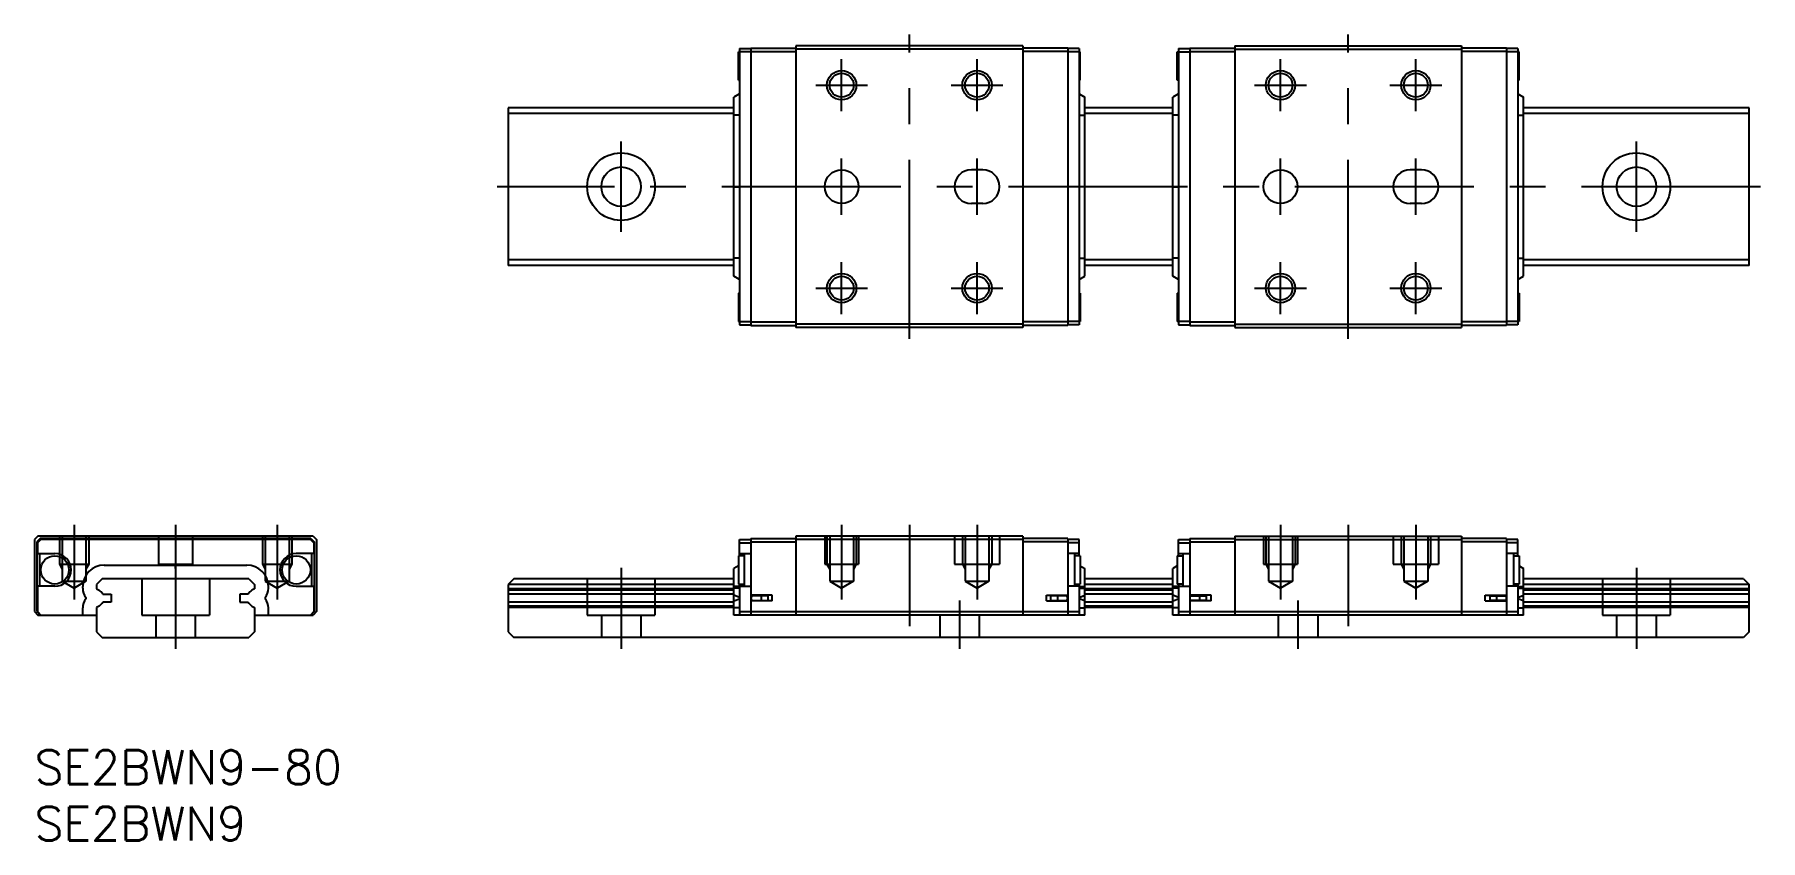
# Model space of a CAD drawing. Extents: x 0 to 153, y -8 to 64.
import ezdxf

# ---------------------------------------------------------------- set-up
doc = ezdxf.new("R2010")
doc.units = 0
doc.header["$LTSCALE"] = 0.5
doc.linetypes.add('CENTER', pattern=[50.8, 31.75, -6.35, 6.35, -6.35])
doc.linetypes.add('DASHED', pattern=[19.05, 12.7, -6.35])
for name, color, linetype in [('MSM_CENTER', 1, 'CENTER'), ('MSM_CONTINUOUS', 7, 'CONTINUOUS'), ('MSM_DASHED', 4, 'DASHED'), ('MSM_NARROW', 5, 'CONTINUOUS'), ('MSM_PART_NUMBER', 7, 'CONTINUOUS')]:
    doc.layers.add(name, color=color, linetype=linetype)
doc.styles.get("Standard").update_dxf_attribs({"font": 'txt.shx', "height": 3, "bigfont": 'bigfont.shx'})

# ---------------------------------------------------------------- blocks, each defined once
blk = doc.blocks.new('*U2')
at = {"layer": 'MSM_PART_NUMBER'}
blk.add_text('SE2BWN9-80', height=3, dxfattribs=at).set_placement((0, -3))
blk = doc.blocks.new('*U3')
at = {"layer": 'MSM_PART_NUMBER'}
blk.add_text('SE2BWN9', height=3, dxfattribs=at).set_placement((0, -8))

msp = doc.modelspace()

# ---------------------------------------------------------------- linework, layer by layer
at = {"layer": 'MSM_CENTER'}
for p, q in [((77.55, 36.5), (77.55, 63.5)), ((116.45, 36.5), (116.45, 63.5)), ((71.55, 56.7), (71.55, 61.3)), ((83.55, 56.7), (83.55, 61.3)), ((110.45, 56.7), (110.45, 61.3)), ((122.45, 56.7), (122.45, 61.3)), ((69.25, 59), (73.85, 59)), ((81.25, 59), (85.85, 59)), ((108.15, 59), (112.75, 59)), ((120.15, 59), (124.75, 59)), ((52, 46), (52, 54)), ((142, 46), (142, 54)), ((71.55, 47.5), (71.55, 52.5)), ((83.55, 47.5), (83.55, 52.5)), ((110.45, 47.5), (110.45, 52.5)), ((122.45, 47.5), (122.45, 52.5)), ((153, 50), (41, 50)), ((71.55, 38.7), (71.55, 43.3)), ((83.55, 38.7), (83.55, 43.3)), ((110.45, 38.7), (110.45, 43.3)), ((122.45, 38.7), (122.45, 43.3)), ((69.25, 41), (73.85, 41)), ((81.25, 41), (85.85, 41)), ((108.15, 41), (112.75, 41)), ((120.15, 41), (124.75, 41)), ((3.5, 20), (3.5, 13.39)), ((12.5, 20), (12.5, 9)), ((21.5, 20), (21.5, 13.39)), ((71.55, 20), (71.55, 13.39)), ((77.55, 20), (77.55, 11)), ((83.55, 20), (83.55, 13.39)), ((110.45, 20), (110.45, 13.39)), ((116.45, 20), (116.45, 11)), ((122.45, 20), (122.45, 13.39)), ((52, 16.2), (52, 9)), ((142, 16.2), (142, 9)), ((82, 13.3), (82, 9)), ((112, 13.3), (112, 9))]:
    msp.add_line(p, q, dxfattribs=at)
at = {"layer": 'MSM_CONTINUOUS'}
for p, q in [((63.5, 61.95), (62.4, 61.95)), ((62.4, 59.45), (62.4, 61.95)), ((62.5, 62.25), (62.5, 37.75)), ((62.5, 62.25), (63.5, 62.25)), ((63.5, 62.3), (67.5, 62.3)), ((63.5, 62.3), (63.5, 37.7)), ((63.5, 62), (67.5, 62)), ((67.5, 62.5), (67.5, 37.5)), ((87.6, 62.5), (67.5, 62.5)), ((87.6, 62.2), (67.5, 62.2)), ((87.6, 62.5), (87.6, 37.5)), ((91.6, 62.3), (87.6, 62.3)), ((91.6, 62), (87.6, 62)), ((91.6, 62.3), (91.6, 37.7)), ((92.6, 62.25), (91.6, 62.25)), ((92.7, 61.95), (91.6, 61.95)), ((92.6, 62.25), (92.6, 37.75)), ((92.7, 59.45), (92.7, 61.95)), ((101.3, 59.45), (101.3, 61.95)), ((101.3, 61.95), (102.4, 61.95)), ((101.4, 62.25), (101.4, 37.75)), ((101.4, 62.25), (102.4, 62.25)), ((102.4, 62.3), (102.4, 37.7)), ((102.4, 62.3), (106.4, 62.3)), ((102.4, 62), (106.4, 62)), ((106.4, 62.5), (126.5, 62.5)), ((106.4, 62.5), (106.4, 37.5)), ((106.4, 62.2), (126.5, 62.2)), ((126.5, 62.5), (126.5, 37.5)), ((130.5, 62.3), (126.5, 62.3)), ((130.5, 62), (126.5, 62)), ((130.5, 62.3), (130.5, 37.7)), ((131.5, 62.25), (130.5, 62.25)), ((131.6, 61.95), (130.5, 61.95)), ((131.5, 62.25), (131.5, 37.75)), ((131.6, 59.45), (131.6, 61.95)), ((62.5, 58.23), (62, 57.93)), ((62.4, 59.45), (62.5, 59.45)), ((92.6, 59.45), (92.7, 59.45)), ((92.6, 58.23), (93.1, 57.93)), ((101.4, 58.23), (100.9, 57.93)), ((101.4, 59.45), (101.3, 59.45)), ((131.6, 59.45), (131.5, 59.45)), ((131.5, 58.23), (132, 57.93)), ((62, 57), (42, 57)), ((42, 57), (42, 43)), ((62, 42.07), (62, 57.93)), ((93.1, 42.07), (93.1, 57.93)), ((100.9, 57), (93.1, 57)), ((100.9, 42.07), (100.9, 57.93)), ((132, 42.07), (132, 57.93)), ((152, 57), (132, 57)), ((152, 43), (152, 57)), ((62, 56.5), (42, 56.5)), ((62.5, 56.33), (62, 56.33)), ((92.6, 56.33), (93.1, 56.33)), ((100.9, 56.5), (93.1, 56.5)), ((101.4, 56.33), (100.9, 56.33)), ((131.5, 56.33), (132, 56.33)), ((152, 56.5), (132, 56.5)), ((84.05, 51.5), (83.05, 51.5)), ((122.95, 51.5), (121.95, 51.5)), ((62, 50), (62.5, 50)), ((93.1, 50), (92.6, 50)), ((100.9, 50), (101.4, 50)), ((132, 50), (131.5, 50)), ((84.05, 48.5), (83.05, 48.5)), ((122.95, 48.5), (121.95, 48.5)), ((62, 43.5), (42, 43.5)), ((62, 43), (42, 43)), ((62.5, 43.67), (62, 43.67)), ((92.6, 43.67), (93.1, 43.67)), ((100.9, 43.5), (93.1, 43.5)), ((100.9, 43), (93.1, 43)), ((101.4, 43.67), (100.9, 43.67)), ((131.5, 43.67), (132, 43.67)), ((152, 43.5), (132, 43.5)), ((152, 43), (132, 43)), ((62.5, 41.77), (62, 42.07)), ((92.6, 41.77), (93.1, 42.07)), ((101.4, 41.77), (100.9, 42.07)), ((131.5, 41.77), (132, 42.07)), ((62.4, 40.55), (62.4, 38.05)), ((62.5, 40.55), (62.4, 40.55)), ((92.7, 40.55), (92.6, 40.55)), ((92.7, 40.55), (92.7, 38.05)), ((101.3, 40.55), (101.3, 38.05)), ((101.3, 40.55), (101.4, 40.55)), ((131.5, 40.55), (131.6, 40.55)), ((131.6, 40.55), (131.6, 38.05)), ((62.4, 38.05), (63.5, 38.05)), ((62.5, 37.75), (63.5, 37.75)), ((63.5, 38), (67.5, 38)), ((63.5, 37.7), (67.5, 37.7)), ((87.6, 37.8), (67.5, 37.8)), ((87.6, 37.5), (67.5, 37.5)), ((91.6, 38), (87.6, 38)), ((91.6, 37.7), (87.6, 37.7)), ((92.7, 38.05), (91.6, 38.05)), ((92.6, 37.75), (91.6, 37.75)), ((102.4, 38.05), (101.3, 38.05)), ((101.4, 37.75), (102.4, 37.75)), ((102.4, 38), (106.4, 38)), ((102.4, 37.7), (106.4, 37.7)), ((106.4, 37.8), (126.5, 37.8)), ((106.4, 37.5), (126.5, 37.5)), ((130.5, 38), (126.5, 38)), ((130.5, 37.7), (126.5, 37.7)), ((131.6, 38.05), (130.5, 38.05)), ((131.5, 37.75), (130.5, 37.75)), ((0.3, 19), (0, 18.7)), ((0, 18.7), (0, 12.3)), ((0.5, 18.8), (0.2, 18.5)), ((0.2, 18.5), (0.2, 12.3)), ((0.55, 18.7), (0.25, 18.4)), ((0.25, 18.4), (0.25, 17.45)), ((24.7, 19), (0.3, 19)), ((24.5, 18.8), (0.5, 18.8)), ((24.45, 18.7), (0.55, 18.7)), ((24.45, 18.7), (24.75, 18.4)), ((24.5, 18.8), (24.8, 18.5)), ((24.7, 19), (25, 18.7)), ((24.75, 18.4), (24.75, 17.45)), ((24.8, 18.5), (24.8, 12.3)), ((25, 18.7), (25, 12.3)), ((62.5, 17.25), (62.5, 18.7)), ((62.5, 18.7), (63.5, 18.7)), ((62.5, 18.4), (63.5, 18.4)), ((63.5, 18.8), (67.5, 18.8)), ((63.5, 18.8), (63.5, 12)), ((63.5, 18.5), (67.5, 18.5)), ((87.6, 19), (67.5, 19)), ((67.5, 19), (67.5, 12)), ((87.6, 18.7), (67.5, 18.7)), ((87.6, 19), (87.6, 12)), ((91.6, 18.8), (87.6, 18.8)), ((91.6, 18.5), (87.6, 18.5)), ((91.6, 18.8), (91.6, 12)), ((92.6, 18.7), (91.6, 18.7)), ((92.6, 18.4), (91.6, 18.4)), ((92.6, 17.25), (92.6, 18.7)), ((101.4, 17.25), (101.4, 18.7)), ((101.4, 18.7), (102.4, 18.7)), ((101.4, 18.4), (102.4, 18.4)), ((102.4, 18.8), (102.4, 12)), ((102.4, 18.8), (106.4, 18.8)), ((102.4, 18.5), (106.4, 18.5)), ((106.4, 19), (126.5, 19)), ((106.4, 19), (106.4, 12)), ((106.4, 18.7), (126.5, 18.7)), ((126.5, 19), (126.5, 12)), ((130.5, 18.8), (126.5, 18.8)), ((130.5, 18.5), (126.5, 18.5)), ((130.5, 18.8), (130.5, 12)), ((131.5, 18.7), (130.5, 18.7)), ((131.5, 18.4), (130.5, 18.4)), ((131.5, 17.25), (131.5, 18.7)), ((0.25, 17.45), (1.8, 17.45)), ((0.45, 17.45), (0.45, 14.55)), ((24.75, 17.45), (23.2, 17.45)), ((24.55, 17.45), (24.55, 14.55)), ((62.9, 17.25), (62.4, 17.25)), ((62.4, 17.25), (62.4, 14.75)), ((62.5, 17.45), (63.5, 17.45)), ((62.9, 17.45), (62.9, 14.55)), ((92.6, 17.45), (91.6, 17.45)), ((92.2, 17.45), (92.2, 14.55)), ((92.7, 17.25), (92.2, 17.25)), ((92.7, 17.25), (92.7, 14.75)), ((101.3, 17.25), (101.8, 17.25)), ((101.3, 17.25), (101.3, 14.75)), ((101.4, 17.45), (102.4, 17.45)), ((101.8, 17.45), (101.8, 14.55)), ((131.5, 17.45), (130.5, 17.45)), ((131.1, 17.45), (131.1, 14.55)), ((131.1, 17.25), (131.6, 17.25)), ((131.6, 17.25), (131.6, 14.75)), ((6.17, 16.43), (18.83, 16.43)), ((12.5, 16.13), (12.5, 16.43)), ((62.4, 16.37), (62, 16.13)), ((62, 12), (62, 16.13)), ((92.7, 16.37), (93.1, 16.13)), ((93.1, 12), (93.1, 16.13)), ((101.3, 16.37), (100.9, 16.13)), ((100.9, 12), (100.9, 16.13)), ((131.6, 16.37), (132, 16.13)), ((132, 12), (132, 16.13)), ((1.8, 14.55), (0.25, 14.55)), ((0.25, 14.55), (0.25, 12.3)), ((4.27, 14.37), (4.27, 14.53)), ((6, 15.2), (5.5, 14.7)), ((5.5, 14.7), (5.5, 14.33)), ((5.5, 14.33), (5.73, 14.2)), ((19, 15.2), (6, 15.2)), ((6.07, 13.85), (6.8, 13.85)), ((6.8, 13.85), (6.8, 13.15)), ((18.2, 13.85), (18.2, 13.15)), ((18.93, 13.85), (18.2, 13.85)), ((19, 15.2), (19.5, 14.7)), ((19.5, 14.33), (19.27, 14.2)), ((19.5, 14.7), (19.5, 14.33)), ((20.73, 14.37), (20.73, 14.53)), ((23.2, 14.55), (24.75, 14.55)), ((24.75, 14.55), (24.75, 12.3)), ((42.5, 15.2), (42, 14.7)), ((62, 14.7), (42, 14.7)), ((42, 14.7), (42, 10.5)), ((62, 14.33), (42, 14.33)), ((62, 14.2), (42, 14.2)), ((62, 13.85), (42, 13.85)), ((62, 15.2), (42.5, 15.2)), ((62.5, 14.53), (62, 14.53)), ((62.5, 14.37), (62, 14.37)), ((62.4, 14.75), (62.9, 14.75)), ((62.5, 14.75), (62.5, 12)), ((62.5, 14.55), (63.5, 14.55)), ((92.6, 14.55), (91.6, 14.55)), ((92.2, 14.75), (92.7, 14.75)), ((92.6, 14.75), (92.6, 12)), ((92.6, 14.53), (93.1, 14.53)), ((92.6, 14.37), (93.1, 14.37)), ((100.9, 15.2), (93.1, 15.2)), ((100.9, 14.7), (93.1, 14.7)), ((100.9, 14.33), (93.1, 14.33)), ((100.9, 14.2), (93.1, 14.2)), ((100.9, 13.85), (93.1, 13.85)), ((101.4, 14.53), (100.9, 14.53)), ((101.4, 14.37), (100.9, 14.37)), ((101.8, 14.75), (101.3, 14.75)), ((101.4, 14.75), (101.4, 12)), ((101.4, 14.55), (102.4, 14.55)), ((131.5, 14.55), (130.5, 14.55)), ((131.6, 14.75), (131.1, 14.75)), ((131.5, 14.75), (131.5, 12)), ((131.5, 14.53), (132, 14.53)), ((131.5, 14.37), (132, 14.37)), ((151.5, 15.2), (132, 15.2)), ((152, 14.7), (132, 14.7)), ((152, 14.33), (132, 14.33)), ((152, 14.2), (132, 14.2)), ((152, 13.85), (132, 13.85)), ((151.5, 15.2), (152, 14.7)), ((152, 10.5), (152, 14.7)), ((0, 12.3), (0.3, 12)), ((0.2, 13.75), (0.25, 13.75)), ((0.2, 13.25), (0.25, 13.25)), ((0.2, 12.3), (0.5, 12)), ((0.25, 12.3), (0.55, 12)), ((4.27, 12), (4.27, 12.63)), ((4.55, 13.56), (4.55, 13.44)), ((5.73, 12.8), (5.5, 12.67)), ((5.5, 12.67), (5.5, 10.5)), ((6.8, 13.15), (6.07, 13.15)), ((18.2, 13.15), (18.93, 13.15)), ((19.27, 12.8), (19.5, 12.67)), ((19.5, 12.67), (19.5, 10.5)), ((20.45, 13.56), (20.45, 13.44)), ((20.73, 12), (20.73, 12.63)), ((24.75, 12.3), (24.45, 12)), ((24.8, 12.3), (24.5, 12)), ((25, 12.3), (24.7, 12)), ((24.8, 13.75), (24.75, 13.75)), ((24.8, 13.25), (24.75, 13.25)), ((62, 13.15), (42, 13.15)), ((62, 12.8), (42, 12.8)), ((62, 12.67), (42, 12.67)), ((62.5, 13.56), (62, 13.75)), ((62, 13.25), (62.5, 13.44)), ((62.5, 12.63), (62, 12.63)), ((62.5, 12.3), (92.6, 12.3)), ((65.4, 13.75), (63.5, 13.75)), ((65.4, 13.25), (63.5, 13.25)), ((65, 13.7), (63.7, 13.7)), ((63.7, 13.3), (65, 13.3)), ((64, 13.7), (64, 13.75)), ((64, 13.25), (64, 13.3)), ((64.33, 13.7), (64.33, 13.75)), ((64.33, 13.25), (64.33, 13.3)), ((64.4, 13.7), (64.4, 13.3)), ((65, 13.7), (65, 13.3)), ((65.4, 13.25), (65.4, 13.75)), ((89.7, 13.25), (89.7, 13.75)), ((89.7, 13.75), (91.6, 13.75)), ((89.7, 13.25), (91.6, 13.25)), ((91.4, 13.7), (90.1, 13.7)), ((90.1, 13.3), (90.1, 13.7)), ((90.1, 13.3), (91.4, 13.3)), ((90.7, 13.3), (90.7, 13.7)), ((90.77, 13.7), (90.77, 13.75)), ((90.77, 13.25), (90.77, 13.3)), ((91.1, 13.7), (91.1, 13.75)), ((91.1, 13.25), (91.1, 13.3)), ((92.6, 13.56), (93.1, 13.75)), ((93.1, 13.25), (92.6, 13.44)), ((92.6, 12.63), (93.1, 12.63)), ((100.9, 13.15), (93.1, 13.15)), ((100.9, 12.8), (93.1, 12.8)), ((100.9, 12.67), (93.1, 12.67)), ((101.4, 13.56), (100.9, 13.75)), ((100.9, 13.25), (101.4, 13.44)), ((101.4, 12.63), (100.9, 12.63)), ((101.4, 12.3), (131.5, 12.3)), ((104.3, 13.75), (102.4, 13.75)), ((104.3, 13.25), (102.4, 13.25)), ((102.6, 13.7), (103.9, 13.7)), ((103.9, 13.3), (102.6, 13.3)), ((102.9, 13.7), (102.9, 13.75)), ((102.9, 13.25), (102.9, 13.3)), ((103.23, 13.7), (103.23, 13.75)), ((103.23, 13.25), (103.23, 13.3)), ((103.3, 13.3), (103.3, 13.7)), ((103.9, 13.3), (103.9, 13.7)), ((104.3, 13.25), (104.3, 13.75)), ((128.6, 13.75), (130.5, 13.75)), ((128.6, 13.25), (128.6, 13.75)), ((128.6, 13.25), (130.5, 13.25)), ((129, 13.7), (129, 13.3)), ((129, 13.7), (130.3, 13.7)), ((130.3, 13.3), (129, 13.3)), ((129.6, 13.7), (129.6, 13.3)), ((129.67, 13.7), (129.67, 13.75)), ((129.67, 13.25), (129.67, 13.3)), ((130, 13.7), (130, 13.75)), ((130, 13.25), (130, 13.3)), ((131.5, 13.56), (132, 13.75)), ((132, 13.25), (131.5, 13.44)), ((131.5, 12.63), (132, 12.63)), ((152, 13.15), (132, 13.15)), ((152, 12.8), (132, 12.8)), ((152, 12.67), (132, 12.67)), ((0.3, 12), (5.5, 12)), ((19.5, 12), (24.7, 12)), ((93.1, 12), (62, 12)), ((132, 12), (100.9, 12)), ((5.5, 10.5), (6, 10)), ((6, 10), (19, 10)), ((19.5, 10.5), (19, 10)), ((42, 10.5), (42.5, 10)), ((151.5, 10), (42.5, 10)), ((152, 10.5), (151.5, 10))]:
    msp.add_line(p, q, dxfattribs=at)
for centre, radius in [((71.55, 59), 1.06), ((83.55, 59), 1.06), ((110.45, 59), 1.06), ((122.45, 59), 1.06), ((52, 50), 3), ((142, 50), 3), ((52, 50), 1.75), ((71.55, 50), 1.5), ((110.45, 50), 1.5), ((142, 50), 1.75), ((71.55, 41), 1.06), ((83.55, 41), 1.06), ((110.45, 41), 1.06), ((122.45, 41), 1.06), ((1.8, 16), 1.25), ((23.2, 16), 1.25)]:
    msp.add_circle(centre, radius, dxfattribs=at)
for centre, radius, start, end in [((83.05, 50), 1.5, 90, 270), ((84.05, 50), 1.5, 270, 90), ((121.95, 50), 1.5, 90, 270), ((122.95, 50), 1.5, 270, 90), ((1.8, 16), 1.45, 270, 90), ((23.2, 16), 1.45, 90, 270), ((6.17, 14.53), 1.9, 90.0008, 179.9992), ((18.83, 14.53), 1.9, 0.0008, 89.9992), ((5.57, 14.37), 1.3, 179.9977, 218.646), ((5.29, 13.44), 0.875, 27.7195, 60), ((19.71, 13.44), 0.875, 120, 152.2805), ((19.43, 14.37), 1.3, 321.354, 0.0023), ((5.57, 12.63), 1.3, 141.354, 180.0023), ((5.29, 13.56), 0.875, 300, 332.2805), ((19.71, 13.56), 0.875, 207.7195, 240), ((19.43, 12.63), 1.3, 359.9977, 38.646), ((63.7, 13.5), 0.2, 90, 270), ((91.4, 13.5), 0.2, 270, 90), ((102.6, 13.5), 0.2, 90, 270), ((130.3, 13.5), 0.2, 270, 90)]:
    msp.add_arc(centre, radius, start, end, dxfattribs=at)
at = {"layer": 'MSM_DASHED'}
for p, q in [((2.2, 19), (2.2, 16.5)), ((2.44, 19), (2.44, 15)), ((4.56, 19), (4.56, 15)), ((4.8, 19), (4.8, 16.5)), ((11, 19), (11, 16.5)), ((14, 19), (14, 16.5)), ((20.2, 19), (20.2, 16.5)), ((20.44, 19), (20.44, 15)), ((22.56, 19), (22.56, 15)), ((22.8, 19), (22.8, 16.5)), ((70.05, 19), (70.05, 16.5)), ((70.25, 19), (70.25, 16.5)), ((70.49, 19), (70.49, 15)), ((72.61, 19), (72.61, 15)), ((72.85, 19), (72.85, 16.5)), ((73.05, 19), (73.05, 16.5)), ((81.55, 19), (81.55, 16.5)), ((82.25, 19), (82.25, 16.5)), ((82.49, 19), (82.49, 15)), ((84.61, 19), (84.61, 15)), ((84.85, 19), (84.85, 16.5)), ((85.55, 19), (85.55, 16.5)), ((108.95, 19), (108.95, 16.5)), ((109.15, 19), (109.15, 16.5)), ((109.39, 19), (109.39, 15)), ((111.51, 19), (111.51, 15)), ((111.75, 19), (111.75, 16.5)), ((111.95, 19), (111.95, 16.5)), ((120.45, 19), (120.45, 16.5)), ((121.15, 19), (121.15, 16.5)), ((121.39, 19), (121.39, 15)), ((123.51, 19), (123.51, 15)), ((123.75, 19), (123.75, 16.5)), ((124.45, 19), (124.45, 16.5)), ((2.2, 16.5), (4.8, 16.5)), ((2.2, 16.5), (2.44, 16.08)), ((4.8, 16.5), (4.56, 16.08)), ((11, 16.5), (14, 16.5)), ((20.2, 16.5), (22.8, 16.5)), ((20.2, 16.5), (20.44, 16.08)), ((22.8, 16.5), (22.56, 16.08)), ((70.05, 16.5), (73.05, 16.5)), ((70.25, 16.5), (70.49, 16.08)), ((72.85, 16.5), (72.61, 16.08)), ((81.55, 16.5), (85.55, 16.5)), ((82.25, 16.5), (82.49, 16.08)), ((84.85, 16.5), (84.61, 16.08)), ((108.95, 16.5), (111.95, 16.5)), ((109.15, 16.5), (109.39, 16.08)), ((111.75, 16.5), (111.51, 16.08)), ((120.45, 16.5), (124.45, 16.5)), ((121.15, 16.5), (121.39, 16.08)), ((123.75, 16.5), (123.51, 16.08)), ((2.44, 15), (4.56, 15)), ((2.44, 15), (3.5, 14.39)), ((4.56, 15), (3.5, 14.39)), ((9.5, 15.2), (9.5, 12)), ((15.5, 15.2), (15.5, 12)), ((20.44, 15), (22.56, 15)), ((20.44, 15), (21.5, 14.39)), ((22.56, 15), (21.5, 14.39)), ((49, 15.2), (49, 12)), ((55, 15.2), (55, 12)), ((70.49, 15), (72.61, 15)), ((70.49, 15), (71.55, 14.39)), ((72.61, 15), (71.55, 14.39)), ((82.49, 15), (84.61, 15)), ((82.49, 15), (83.55, 14.39)), ((84.61, 15), (83.55, 14.39)), ((109.39, 15), (111.51, 15)), ((109.39, 15), (110.45, 14.39)), ((111.51, 15), (110.45, 14.39)), ((121.39, 15), (123.51, 15)), ((121.39, 15), (122.45, 14.39)), ((123.51, 15), (122.45, 14.39)), ((139, 15.2), (139, 12)), ((145, 15.2), (145, 12)), ((9.5, 12), (15.5, 12)), ((10.75, 12), (10.75, 10)), ((14.25, 12), (14.25, 10)), ((49, 12), (55, 12)), ((50.25, 12), (50.25, 10)), ((53.75, 12), (53.75, 10)), ((80.25, 12), (80.25, 10)), ((83.75, 12), (83.75, 10)), ((110.25, 12), (110.25, 10)), ((113.75, 12), (113.75, 10)), ((139, 12), (145, 12)), ((140.25, 12), (140.25, 10)), ((143.75, 12), (143.75, 10))]:
    msp.add_line(p, q, dxfattribs=at)
at = {"layer": 'MSM_NARROW'}
for centre in [(71.55, 59), (83.55, 59), (110.45, 59), (122.45, 59), (71.55, 41), (83.55, 41), (110.45, 41), (122.45, 41)]:
    msp.add_circle(centre, 1.3, dxfattribs=at)

# ---------------------------------------------------------------- block references
at = {"layer": 'MSM_CONTINUOUS'}
for name in ['*U2', '*U3']:
    msp.add_blockref(name, (0, 0), dxfattribs=at)

doc.saveas('drawing.dxf')
